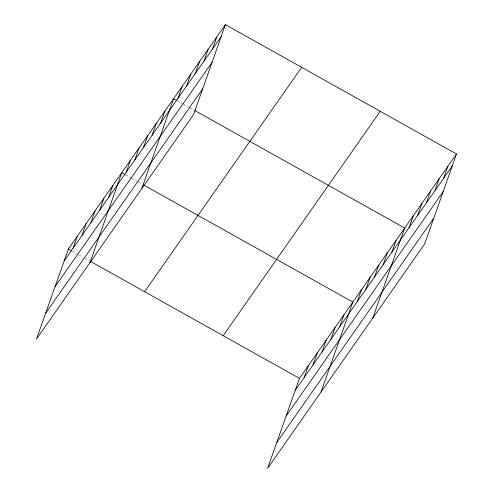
<?xml version="1.0" encoding="UTF-8"?>
<svg xmlns="http://www.w3.org/2000/svg" width="493" height="493" viewBox="0 0 493 493"><rect width="100%" height="100%" fill="white"/><g stroke="black" fill="none" stroke-linecap="round" stroke-linejoin="round"><path stroke-width="0.37" stroke-dasharray="2.46 1.85" d="M177.56 100.923L182.866 103.894M183.525 104.263L188.831 107.234M190.156 107.973L194.137 110.204M125.74 174.966L131.046 177.936M131.705 178.306L137.011 181.276M138.336 182.022L142.317 184.246M72.348 251.257L78.313 254.598M78.979 254.967L82.96 257.198M84.944 258.307L89.59 260.908"/><path stroke-width="0.74" d="M225.4 24.65L68.367 249.033L36.507 339.005L193.539 114.629L225.4 24.65L456.493 153.995L424.633 243.967L267.6 468.35L299.461 378.371L456.493 153.995M73.044 248.232L77.265 236.313M81.943 235.518L86.164 223.6M90.841 222.805L95.063 210.887M99.74 210.092L103.961 198.174M108.639 197.373L112.86 185.454M89.899 262.72L121.759 172.741L125.074 174.596M126.177 172.316L130.398 160.398M134.811 159.978L139.032 148.06M143.451 147.635L147.672 135.717M152.084 135.298L156.306 123.379M160.724 122.954L164.945 111.036M141.719 188.671L173.579 98.692L176.895 100.554M177.998 98.273L182.219 86.355M186.631 85.93L190.853 74.012M195.271 73.593L199.492 61.674M203.905 61.249L208.126 49.331M212.545 48.912L216.766 36.993M304.138 377.576L308.359 365.658M313.037 364.863L317.258 352.945M321.935 352.15L326.156 340.232M330.834 339.43L335.055 327.512M339.732 326.717L343.954 314.799M320.992 392.058L352.852 302.086L143.642 184.992M357.271 301.661L361.486 289.742M365.905 289.323L370.126 277.405M374.544 276.98L378.76 265.061M383.178 264.636L387.399 252.718M391.818 252.299L396.033 240.381M372.813 318.016L404.673 228.037L194.803 110.574M409.091 227.618L413.313 215.7M417.725 215.275L421.946 203.356M426.365 202.937L430.586 191.019M434.999 190.594L439.22 178.676M443.638 178.25L447.86 166.332M64.145 260.951L221.178 36.568M55.025 286.71L212.058 62.328M45.627 313.246L202.66 88.869M144.628 291.714L301.661 67.331M223.2 335.69L380.232 111.307M295.239 390.29L452.272 165.913M286.119 416.049L443.152 191.672M276.721 442.591L433.754 218.208M68.367 249.033L71.682 250.888M90.25 261.278L299.461 378.371"/></g></svg>
